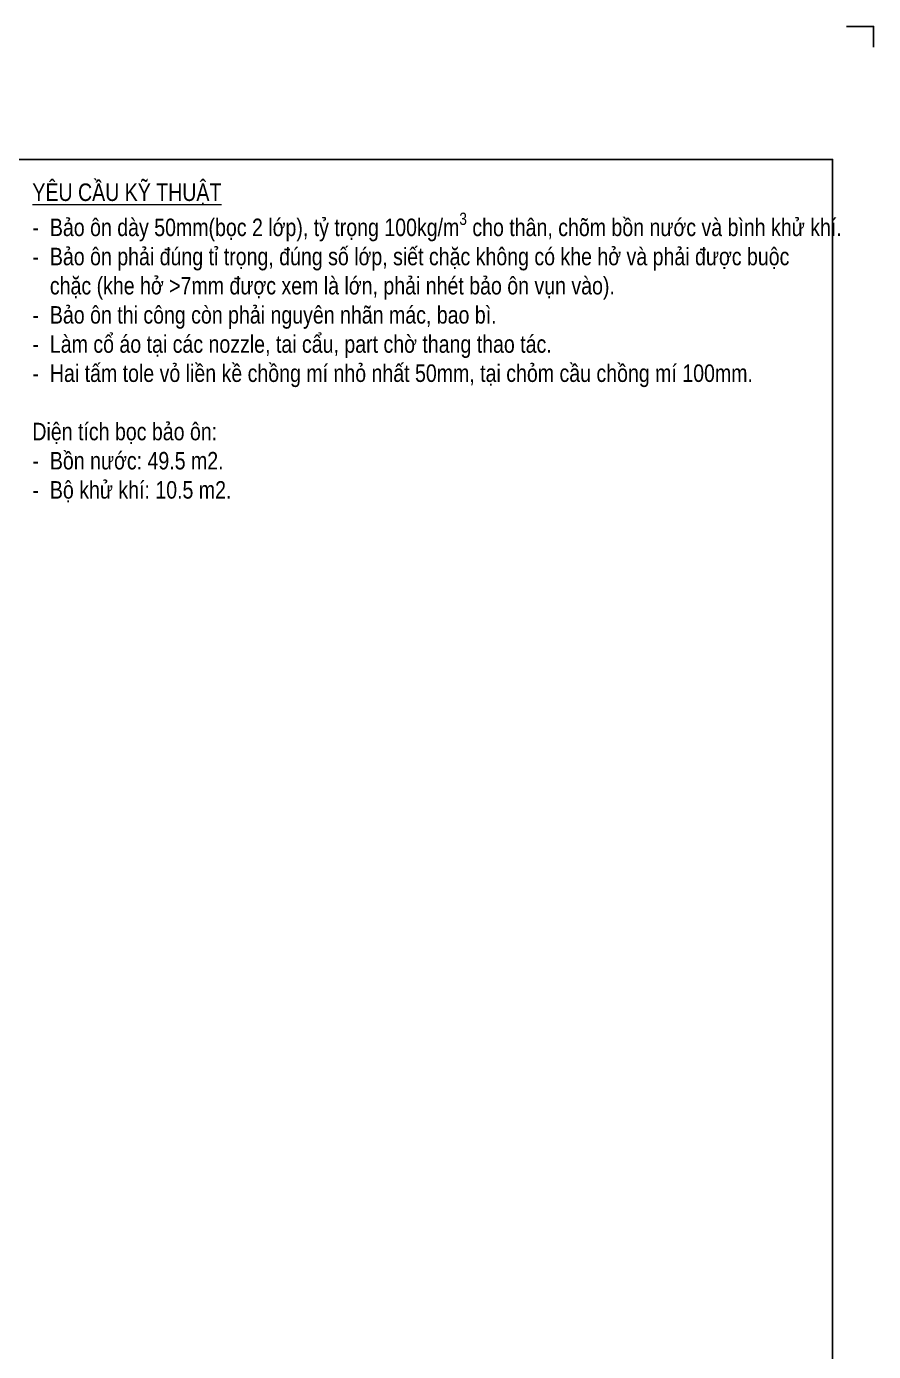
# Model space of a CAD drawing. Header units: millimetres. Extents: x -46397 to 283259, y -8690 to 23983.
# Drawn here: x -12475 to -8602, y 17925 to 23983 of the extents above; entities that cross this region are included whole.
import ezdxf

# ---------------------------------------------------------------- set-up
doc = ezdxf.new("R2010")
doc.units = ezdxf.units.MM
doc.layers.add('Dtext', color=255, linetype='Continuous', lineweight=20)
doc.layers.add('TEXT', color=7, linetype='Continuous', lineweight=0)
doc.styles.add('Chu va so', font='arial.ttf')
doc.styles.add('GHI CHÚ 2', font='arial.ttf', dxfattribs={"width": 0.8, "height": 1})
doc.styles.add('TCVN', font='arial.ttf')

# ---------------------------------------------------------------- blocks, each defined once
blk = doc.blocks.new('*U1840')
at = {"lineweight": 25, "elevation": -0.5}
blk.add_lwpolyline([(16827.1, 11645.3), (16962.3, 11645.3), (16962.3, 11540.8)], dxfattribs=at)
at = {"lineweight": 25}
blk.add_lwpolyline([(0, 0), (16755.9, 0), (16755.9, 10976), (0, 10976)], close=True, dxfattribs=at)
at = {"layer": 'Dtext', "ltscale": 0.1}
for tag, p, height, style in [('FOR_APPROVAL3', (13506.9, 4117.5, -0.7), 87.6, 'TCVN'), ('REV_3', (12777, 4122.6), 73, 'TCVN'), ('REV_2', (12777, 3850.1), 73, 'TCVN'), ('FOR_APPROVAL2', (13506.9, 3845, -0.7), 87.6, 'TCVN'), ('REV_1', (12777, 3577.7), 73, 'TCVN'), ('FOR_APPROVAL1', (13506.9, 3572.6, -0.6), 87.6, 'TCVN'), ('REV_0', (12777, 3305.2), 73, 'TCVN'), ('NGUOI_VE', (14284.4, 3301.3, -0.6), 87.6, 'TCVN'), ('NGUOI_KIEM_2', (15058.3, 3301.3, -0.7), 87.6, 'TCVN'), ('NGUOI_DUYET', (15993.1, 3301.3, -0.7), 87.6, 'TCVN'), ('1.1_A4', (16040, 166.2, -0.7), 87.6, 'Chu va so'), ('A4_A4', (16331.4, 166.2, -0.7), 87.6, 'Chu va so'), ('REV.', (16571.4, 166.2, -0.7), 87.6, 'Chu va so')]:
    blk.add_attdef(tag, p, '', height=height, dxfattribs=dict(at, style=style))
for tag, p, height, style, width in [('NGAY_REV03', (12962, 4117.5, -0.7), 75.9, 'TCVN', 0.95), ('NGAY_REV02', (12962, 3845, -0.7), 75.9, 'TCVN', 0.95), ('NGAY_REV01', (12962, 3572.6, -0.7), 75.9, 'TCVN', 0.95), ('NGAY_REV0', (12962, 3300.1, -0.7), 75.9, 'TCVN', 0.95), ('DWD.NO', (12955.2, 71, -0.7), 116.8, 'Chu va so', 0.85)]:
    blk.add_attdef(tag, p, '', height=height, dxfattribs=dict(at, style=style, width=width))
at = {"layer": 'Dtext', "lineweight": 25, "ltscale": 0.1, "style": 'Chu va so'}
for tag, p, height in [('PROJECT_CODE', (13799.1, 1372), 175.1), ('TITLE1', (13040.6, 1046.3, -0.7), 116.8), ('TITLE2', (13040.6, 771.7, -0.7), 116.8), ('TITLE3', (13040.6, 499.3, -0.7), 116.8)]:
    blk.add_attdef(tag, p, '', height=height, dxfattribs=at)

msp = doc.modelspace()

# ---------------------------------------------------------------- texts
at = {"layer": 'TEXT', "insert": (-12447.99, 23265.53, -1.53), "char_height": 80, "attachment_point": 1, "style": 'GHI CHÚ 2'}
msp.add_mtext_dynamic_manual_height_columns('\\A1;\\pxi-1,l1,t1;{\\L\\C1;YÊU CẦU KỸ THUẬT\\P}-^IBảo ôn dày 50mm(bọc 2 lớp), tỷ trọng 100kg/m{\\H0.7x;\\S3^ ;\\H1.42857x; cho thân, chõm bồn nước và bình khử khí.\\P-^IBảo ôn phải đúng tỉ trọng, đúng số lớp, siết chặc không có khe hở và phải được buộc chặc (khe hở >7mm được xem là lớn, phải nhét bảo ôn vụn vào).\\P-^IBảo ôn thi công còn phải nguyên nhãn mác, bao bì.\\P-^ILàm cổ áo tại các nozzle, tai cẩu, part chờ thang thao tác.\\P-^IHai tấm tole vỏ liền kề chồng mí nhỏ nhất 50mm, tại chỏm cầu chồng mí 100mm.\\P\\pi0,l0,tz;\\fArial|b1|i0|c0|p34;\\P\\pi-1,l1;\\fArial|b0|i0|c0|p34;Diện tích bọc bảo ôn:\\C1; \\P\\pt1;\\C7;-^IBồn nước: 49.5 m2.\\P\\C256;-^IBộ khử khí: 10.5 m2.}', width=3586.1123, gutter_width=0, heights=[2105.02], dxfattribs=at)

# ---------------------------------------------------------------- next in the draw order: block references
at = {"xscale": 0.9084576280678549, "yscale": 0.9084576280678549, "zscale": 0.9084576280678549}
msp.add_blockref('*U1840', (-24011.18, 13403.99), dxfattribs=at)

doc.saveas('drawing.dxf')
